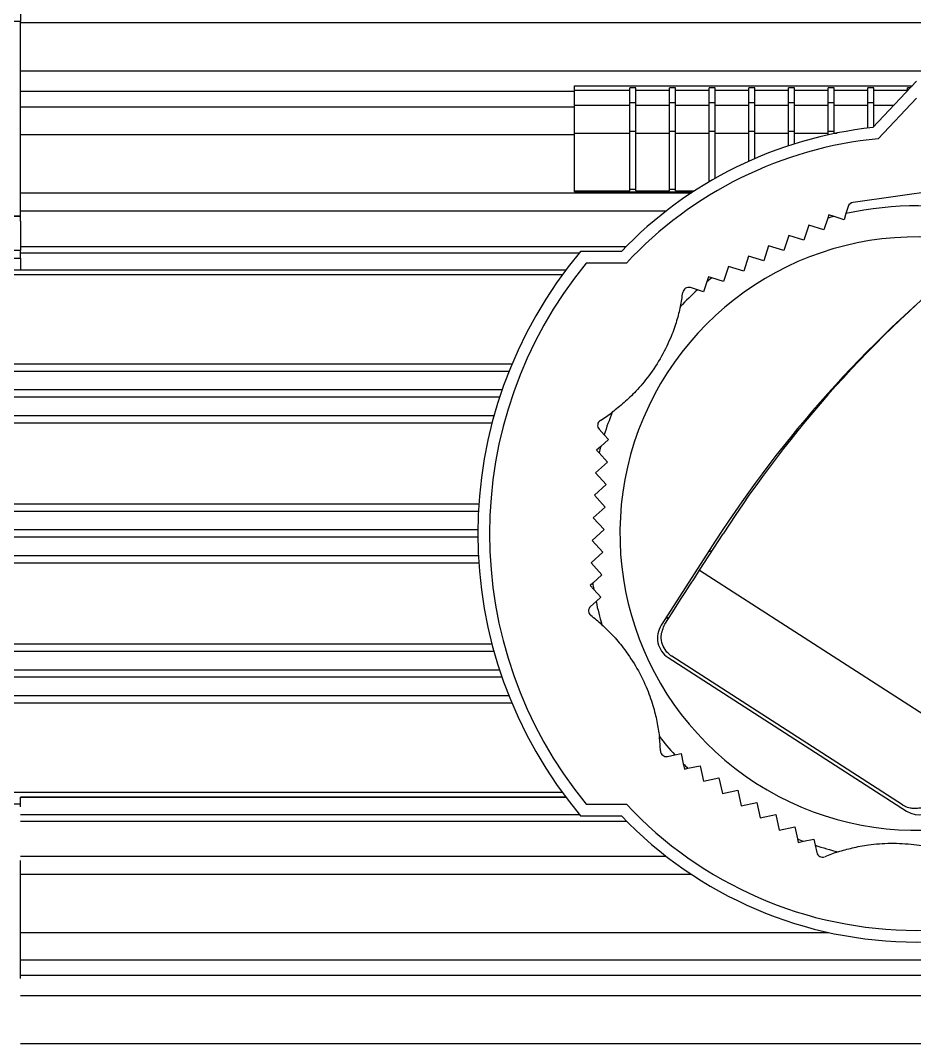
# Model space of a CAD drawing. Extents: x 6 to 134, y 3 to 97.
# Drawn here: x 17.678 to 21.509, y 39.378 to 43.762 of the extents above; entities that cross this region are included whole.
import ezdxf

# ---------------------------------------------------------------- set-up
doc = ezdxf.new("R2010")
doc.units = 0
doc.header["$MEASUREMENT"] = 0
doc.layers.add('OBJECT', color=7, linetype='CONTINUOUS')

msp = doc.modelspace()

# ---------------------------------------------------------------- linework, layer by layer
at = {"layer": 'OBJECT'}
for p, q in [((17.6782, 43.8373), (17.6782, 43.7586)), ((16.3958, 43.7586), (17.6782, 43.7586)), ((17.6782, 43.6492), (17.6782, 43.7586)), ((17.6782, 43.7527), (26.0222, 43.7527)), ((17.6782, 43.5463), (17.6782, 43.6492)), ((17.6782, 43.4585), (17.6782, 43.5463)), ((17.6782, 43.5463), (26.0222, 43.5463)), ((21.5182, 43.5008), (21.3302, 43.3027)), ((17.6782, 43.3913), (17.6782, 43.4585)), ((17.6782, 43.4585), (20.052, 43.4585)), ((20.052, 43.4818), (21.5002, 43.4818)), ((20.052, 43.4633), (20.052, 43.4818)), ((20.052, 43.4633), (20.2895, 43.4633)), ((20.052, 43.3988), (20.052, 43.4633)), ((20.3145, 43.473), (20.2895, 43.473)), ((20.2895, 43.4086), (20.2895, 43.473)), ((20.3145, 43.4086), (20.3145, 43.473)), ((20.3145, 43.4633), (20.4595, 43.4633)), ((20.4845, 43.473), (20.4595, 43.473)), ((20.4595, 43.4086), (20.4595, 43.473)), ((20.4845, 43.4086), (20.4845, 43.473)), ((20.4845, 43.4633), (20.6295, 43.4633)), ((20.6545, 43.473), (20.6295, 43.473)), ((20.6295, 43.4086), (20.6295, 43.473)), ((20.6545, 43.4086), (20.6545, 43.473)), ((20.6545, 43.4633), (20.7995, 43.4633)), ((20.8245, 43.473), (20.7995, 43.473)), ((20.7995, 43.4086), (20.7995, 43.473)), ((20.8245, 43.4086), (20.8245, 43.473)), ((20.8245, 43.4633), (20.9695, 43.4633)), ((20.9945, 43.473), (20.9695, 43.473)), ((20.9695, 43.4086), (20.9695, 43.473)), ((20.9945, 43.4086), (20.9945, 43.473)), ((20.9945, 43.4633), (21.1395, 43.4633)), ((21.1645, 43.473), (21.1395, 43.473)), ((21.1395, 43.4086), (21.1395, 43.473)), ((21.1645, 43.4086), (21.1645, 43.473)), ((21.1645, 43.4633), (21.3095, 43.4633)), ((21.3345, 43.473), (21.3095, 43.473)), ((21.3095, 43.4086), (21.3095, 43.473)), ((21.3345, 43.4086), (21.3345, 43.473)), ((21.3345, 43.4633), (21.4795, 43.4633)), ((21.4919, 43.473), (21.4795, 43.473)), ((21.4795, 43.46), (21.4795, 43.473)), ((20.052, 43.3988), (20.2895, 43.3988)), ((20.052, 43.2792), (20.052, 43.3988)), ((20.3145, 43.4086), (20.2895, 43.4086)), ((20.2895, 43.2852), (20.2895, 43.4086)), ((20.3145, 43.2852), (20.3145, 43.4086)), ((20.3145, 43.3988), (20.4595, 43.3988)), ((20.4845, 43.4086), (20.4595, 43.4086)), ((20.4595, 43.2852), (20.4595, 43.4086)), ((20.4845, 43.2852), (20.4845, 43.4086)), ((20.4845, 43.3988), (20.6295, 43.3988)), ((20.6545, 43.4086), (20.6295, 43.4086)), ((20.6295, 43.2852), (20.6295, 43.4086)), ((20.6545, 43.2852), (20.6545, 43.4086)), ((20.6545, 43.3988), (20.7995, 43.3988)), ((20.8245, 43.4086), (20.7995, 43.4086)), ((20.7995, 43.2852), (20.7995, 43.4086)), ((20.8245, 43.2852), (20.8245, 43.4086)), ((20.8245, 43.3988), (20.9695, 43.3988)), ((20.9945, 43.4086), (20.9695, 43.4086)), ((20.9695, 43.2852), (20.9695, 43.4086)), ((20.9945, 43.2852), (20.9945, 43.4086)), ((20.9945, 43.3988), (21.1395, 43.3988)), ((21.1645, 43.4086), (21.1395, 43.4086)), ((21.1395, 43.2852), (21.1395, 43.4086)), ((21.1645, 43.2852), (21.1645, 43.4086)), ((21.1645, 43.3988), (21.3095, 43.3988)), ((21.3345, 43.4086), (21.3095, 43.4086)), ((21.3095, 43.3003), (21.3095, 43.4086)), ((21.3345, 43.3072), (21.3345, 43.4086)), ((21.3345, 43.3988), (21.4215, 43.3988)), ((21.5182, 43.4282), (21.3538, 43.2548)), ((17.6782, 43.2727), (17.6782, 43.3913)), ((17.6782, 43.3913), (20.052, 43.3913)), ((17.6782, 43.0229), (17.6782, 43.2727)), ((17.6782, 43.2727), (20.052, 43.2727)), ((20.052, 43.2792), (20.2895, 43.2792)), ((20.052, 43.0311), (20.052, 43.2792)), ((20.3145, 43.2852), (20.2895, 43.2852)), ((20.2895, 43.0371), (20.2895, 43.2852)), ((20.3145, 43.0371), (20.3145, 43.2852)), ((20.3145, 43.2792), (20.4595, 43.2792)), ((20.4845, 43.2852), (20.4595, 43.2852)), ((20.4595, 43.0371), (20.4595, 43.2852)), ((20.4845, 43.0371), (20.4845, 43.2852)), ((20.4845, 43.2792), (20.6295, 43.2792)), ((20.6545, 43.2852), (20.6295, 43.2852)), ((20.6295, 43.0704), (20.6295, 43.2852)), ((20.6545, 43.0848), (20.6545, 43.2852)), ((20.6545, 43.2792), (20.7995, 43.2792)), ((20.8245, 43.2852), (20.7995, 43.2852)), ((20.7995, 43.1584), (20.7995, 43.2852)), ((20.8245, 43.1694), (20.8245, 43.2852)), ((20.8245, 43.2792), (20.9695, 43.2792)), ((20.9945, 43.2852), (20.9695, 43.2852)), ((20.9695, 43.2246), (20.9695, 43.2852)), ((20.9945, 43.2326), (20.9945, 43.2852)), ((20.9945, 43.2792), (21.1395, 43.2792)), ((21.1645, 43.2852), (21.1395, 43.2852)), ((21.1395, 43.2713), (21.1395, 43.2852)), ((21.1645, 43.2767), (21.1645, 43.2852)), ((21.1645, 43.2792), (21.177, 43.2792)), ((21.8589, 43.0688), (21.2456, 42.9817)), ((17.6782, 42.9439), (17.6782, 43.0229)), ((17.6782, 43.0229), (20.5535, 43.0229)), ((20.052, 43.027), (20.052, 43.0311)), ((20.052, 43.0311), (20.2895, 43.0311)), ((20.052, 43.027), (20.5597, 43.027)), ((20.2895, 43.0311), (20.2895, 43.0371)), ((20.3145, 43.0371), (20.2895, 43.0371)), ((20.3145, 43.0311), (20.3145, 43.0371)), ((20.3145, 43.0311), (20.4595, 43.0311)), ((20.4595, 43.0311), (20.4595, 43.0371)), ((20.4845, 43.0371), (20.4595, 43.0371)), ((20.4845, 43.0311), (20.4845, 43.0371)), ((20.4845, 43.0311), (20.5661, 43.0311)), ((21.2253, 42.9646), (21.2155, 42.934)), ((16.5513, 42.924), (17.6782, 42.924)), ((16.5925, 42.9235), (17.6782, 42.9235)), ((20.4435, 42.9439), (17.6782, 42.9439)), ((17.6782, 42.9021), (17.6782, 42.9439)), ((21.142, 42.9289), (21.1374, 42.9144)), ((21.1645, 42.9217), (21.142, 42.9289)), ((21.2071, 42.908), (21.1645, 42.9217)), ((21.2155, 42.934), (21.2071, 42.908)), ((17.6782, 42.9021), (17.6782, 42.7758)), ((21.0561, 42.8847), (21.0352, 42.8196)), ((21.1212, 42.8638), (21.0561, 42.8847)), ((21.1374, 42.9144), (21.1212, 42.8638)), ((20.9701, 42.8405), (20.9492, 42.7754)), ((21.0352, 42.8196), (20.9701, 42.8405)), ((17.6782, 42.8055), (17.6782, 42.8055)), ((17.6782, 42.7936), (20.2742, 42.7936)), ((20.8841, 42.7963), (20.8632, 42.7312)), ((20.9492, 42.7754), (20.8841, 42.7963)), ((16.614, 42.743), (17.6782, 42.743)), ((17.6782, 42.7758), (16.6163, 42.7758)), ((17.6782, 42.743), (17.6782, 42.7758)), ((17.6782, 42.7662), (20.0738, 42.7662)), ((17.6782, 42.743), (17.6782, 42.6923)), ((20.2529, 42.7718), (20.0785, 42.7718)), ((20.7982, 42.7521), (20.7773, 42.6871)), ((20.8632, 42.7312), (20.7982, 42.7521)), ((20.2745, 42.7218), (20.102, 42.7218)), ((20.7122, 42.7079), (20.6913, 42.6429)), ((20.7773, 42.6871), (20.7122, 42.7079)), ((17.6782, 42.6923), (16.6024, 42.6923)), ((20.0001, 42.6718), (16.8627, 42.6718)), ((17.6782, 42.6914), (17.6782, 42.6923)), ((20.0147, 42.6914), (17.6782, 42.6914)), ((20.6262, 42.6637), (20.619, 42.6413)), ((20.6408, 42.6591), (20.6262, 42.6637)), ((20.6913, 42.6429), (20.6408, 42.6591)), ((20.5794, 42.607), (20.5487, 42.6168)), ((20.619, 42.6413), (20.6053, 42.5987)), ((20.6053, 42.5987), (20.5794, 42.607)), ((19.7841, 42.2889), (16.8494, 42.2889)), ((19.7714, 42.2579), (16.8494, 42.2579)), ((19.7419, 42.1784), (16.8494, 42.1784)), ((19.7314, 42.1472), (16.8494, 42.1472)), ((19.7073, 42.0678), (16.8494, 42.0678)), ((19.6989, 42.0367), (16.8494, 42.0367)), ((20.1578, 42.01), (20.1794, 41.9862)), ((20.1977, 41.966), (20.1645, 41.9359)), ((20.1794, 41.9862), (20.1977, 41.966)), ((20.1645, 41.9359), (20.1471, 41.9201)), ((20.1471, 41.9201), (20.1573, 41.9088)), ((20.1573, 41.9088), (20.193, 41.8694)), ((20.193, 41.8694), (20.1423, 41.8235)), ((20.1423, 41.8235), (20.1883, 41.7729)), ((20.1883, 41.7729), (20.1376, 41.727)), ((19.6425, 41.6889), (16.8494, 41.6889)), ((20.1376, 41.727), (20.1836, 41.6763)), ((19.6406, 41.6579), (16.8494, 41.6579)), ((20.1836, 41.6763), (20.1329, 41.6304)), ((20.1329, 41.6304), (20.1788, 41.5798)), ((19.6383, 41.5784), (16.8494, 41.5784)), ((20.1788, 41.5798), (20.1282, 41.5339)), ((20.5881, 41.406), (20.6886, 41.5621)), ((19.6383, 41.5472), (16.8494, 41.5472)), ((20.1282, 41.5339), (20.1741, 41.4832)), ((20.6581, 41.5341), (20.4236, 41.1702)), ((20.1741, 41.4832), (20.1235, 41.4373)), ((20.6411, 41.4884), (20.6266, 41.4852)), ((19.6406, 41.4678), (16.8494, 41.4678)), ((19.6425, 41.4367), (16.8494, 41.4367)), ((20.1235, 41.4373), (20.1694, 41.3867)), ((20.1694, 41.3867), (20.1301, 41.351)), ((20.5881, 41.406), (21.7439, 40.6613)), ((20.1301, 41.351), (20.1188, 41.3408)), ((20.1188, 41.3408), (20.1346, 41.3233)), ((20.1346, 41.3233), (20.1647, 41.2901)), ((20.1445, 41.2718), (20.1207, 41.2502)), ((20.1647, 41.2901), (20.1445, 41.2718)), ((20.4519, 41.1947), (20.4487, 41.2092)), ((19.6989, 41.0889), (16.8494, 41.0889)), ((19.7073, 41.0579), (16.8494, 41.0579)), ((20.4535, 41.0319), (21.4748, 40.3739)), ((21.4571, 40.4007), (20.4693, 41.0371)), ((19.7314, 40.9784), (16.8494, 40.9784)), ((19.7419, 40.9472), (16.8494, 40.9472)), ((19.7714, 40.8678), (16.8494, 40.8678)), ((19.7841, 40.8367), (16.8494, 40.8367)), ((20.4507, 40.6082), (20.4822, 40.615)), ((20.4822, 40.615), (20.5088, 40.6208)), ((20.5088, 40.6208), (20.5183, 40.577)), ((20.5183, 40.577), (20.5232, 40.554)), ((20.5232, 40.554), (20.5382, 40.5572)), ((20.5382, 40.5572), (20.59, 40.5684)), ((20.59, 40.5684), (20.6045, 40.5016)), ((20.6045, 40.5016), (20.6713, 40.5161)), ((20.6713, 40.5161), (20.6858, 40.4493)), ((20.6858, 40.4493), (20.7526, 40.4637)), ((20.7526, 40.4637), (20.767, 40.3969)), ((20.0001, 40.4539), (16.8628, 40.4539)), ((17.6782, 40.3925), (17.6782, 40.4334)), ((20.0153, 40.4334), (17.6782, 40.4334)), ((17.6782, 40.4334), (17.6782, 40.4334)), ((17.6782, 40.4334), (20.0153, 40.4334)), ((17.6782, 40.4039), (16.9494, 40.4039)), ((17.6782, 40.3922), (17.6782, 40.3922)), ((20.102, 40.4039), (20.2745, 40.4039)), ((20.767, 40.3969), (20.8338, 40.4114)), ((20.8338, 40.4114), (20.8483, 40.3446)), ((20.0748, 40.3582), (17.6782, 40.3582)), ((17.6782, 40.3309), (20.2753, 40.3309)), ((20.0785, 40.3539), (20.2529, 40.3539)), ((20.8483, 40.3446), (20.9151, 40.359)), ((20.9151, 40.359), (20.9295, 40.2922)), ((20.9295, 40.2922), (20.9963, 40.3066)), ((20.9963, 40.3066), (21.0076, 40.2548)), ((21.0076, 40.2548), (21.0108, 40.2398)), ((21.0108, 40.2398), (21.0338, 40.2448)), ((21.0338, 40.2448), (21.0776, 40.2543)), ((21.0776, 40.2543), (21.0834, 40.2277)), ((21.0834, 40.2277), (21.0902, 40.1962)), ((17.6782, 40.1812), (20.4441, 40.1812)), ((17.6782, 40.1033), (17.6782, 40.1619)), ((17.6782, 39.8544), (17.6782, 40.1033)), ((17.6782, 40.1033), (20.5526, 40.1033)), ((17.6782, 39.7367), (17.6782, 39.8544)), ((17.6782, 39.8544), (21.1389, 39.8544)), ((17.6782, 39.671), (17.6782, 39.7367)), ((17.6782, 39.7367), (25.6317, 39.7367)), ((17.6782, 39.6565), (17.6782, 39.671)), ((17.6782, 39.671), (26.0219, 39.671)), ((17.6782, 39.5838), (26.0222, 39.5838)), ((17.6782, 39.378), (26.0222, 39.378))]:
    msp.add_line(p, q, dxfattribs=at)
at = {"layer": 'OBJECT', "flags": 128}
msp.add_lwpolyline([(20.4394, 41.1753), (20.4544, 41.1985), (20.4708, 41.2239), (20.4884, 41.2513), (20.507, 41.2802), (20.5265, 41.3105), (20.5467, 41.3418), (20.5673, 41.3737), (20.5881, 41.406)], dxfattribs=at)
at = {"layer": 'OBJECT'}
for centre, radius, start, end in [((21.5182, 41.5628), 1.75, 96.1671, 136.3043), ((21.5182, 41.5628), 1.7, 95.552, 137.0206), ((21.5182, 41.5628), 1.4042, 76.8721, 102.4518), ((21.2491, 42.957), 0.025, 98.0797, 162.2058), ((21.5182, 41.5628), 1.4042, 104.5915, 105.7371), ((21.5182, 41.5628), 1.2714, 81.9065, 32.5052), ((21.5182, 41.5628), 1.88, 139.9797, 220.0203), ((24.8917, 38.854), 5, 128.9644, 147.2058), ((21.5182, 41.5628), 1.83, 140.7055, 219.2945), ((24.878, 38.8152), 5.02, 129.144, 147.2058), ((21.5182, 41.5628), 1.4042, 128.6746, 129.8201), ((20.5411, 42.593), 0.025, 72.2058, 172.3805), ((21.5182, 41.5628), 1.4042, 131.9598, 136.1411), ((19.7564, 42.698), 0.7667, 347.7841, 352.3805), ((19.7564, 42.698), 0.7667, 302.0311, 306.6275), ((21.5182, 41.5628), 1.4042, 158.2705, 162.4518), ((20.1763, 42.0268), 0.025, 122.0311, 222.2058), ((21.5182, 41.5628), 1.4042, 164.5915, 165.7371), ((21.5182, 41.5628), 1.4042, 188.6746, 189.8201), ((20.1375, 41.2317), 0.025, 132.2058, 232.3805), ((21.5182, 41.5628), 1.4042, 191.9598, 196.1411), ((19.6542, 40.6046), 0.7667, 47.7841, 52.3805), ((20.5077, 41.116), 0.1, 147.2058, 237.2058), ((21.5182, 41.5628), 1.4042, 218.2705, 222.4518), ((19.6542, 40.6046), 0.7667, 2.0311, 6.6275), ((20.4454, 40.6327), 0.025, 182.0311, 282.2058), ((21.5182, 41.5628), 1.4042, 224.5915, 225.7371), ((21.5182, 41.5628), 1.7, 222.9794, 317.0206), ((21.529, 40.4579), 0.1, 237.2058, 327.2058), ((21.5182, 41.5628), 1.75, 223.6957, 316.3043), ((21.5182, 41.5628), 1.4042, 248.6746, 249.8201), ((21.5182, 41.5628), 1.4042, 251.9598, 256.1411), ((21.4161, 39.4694), 0.7667, 107.7841, 112.3805), ((21.1146, 40.2015), 0.025, 192.2058, 292.3805)]:
    msp.add_arc(centre, radius, start, end, dxfattribs=at)
for points, knots in [([(20.5057, 42.5358), (20.5009, 42.5157), (20.4912, 42.4752), (20.466, 42.4041), (20.4274, 42.3224), (20.3732, 42.2393), (20.3171, 42.1732), (20.2641, 42.1219), (20.2307, 42.0959), (20.2138, 42.0827)], [0, 0, 0, 0, 0.130862, 0.264593, 0.424792, 0.586021, 0.731882, 0.864042, 1, 1, 1, 1]), ([(20.1694, 41.1724), (20.1844, 41.1583), (20.2146, 41.1296), (20.2636, 41.0722), (20.315, 40.9979), (20.3599, 40.9095), (20.389, 40.8278), (20.407, 40.7562), (20.4128, 40.7143), (20.4158, 40.6931)], [0, 0, 0, 0, 0.130862, 0.264593, 0.424792, 0.586021, 0.731882, 0.864042, 1, 1, 1, 1]), ([(20.4693, 41.0371), (20.4687, 41.0375), (20.4673, 41.0384), (20.4639, 41.0408), (20.4548, 41.0479), (20.4417, 41.0617), (20.4275, 41.0877), (20.4192, 41.1266), (20.4322, 41.1578), (20.4394, 41.1753)], [0, 0, 0, 0, 0.007604, 0.018214, 0.051179, 0.208153, 0.444135, 0.687408, 1, 1, 1, 1]), ([(21.5953, 40.4306), (21.5849, 40.4188), (21.5585, 40.3892), (21.5193, 40.383), (21.4922, 40.3862), (21.4808, 40.3893), (21.4733, 40.3921), (21.4683, 40.3944), (21.4644, 40.3964), (21.4614, 40.398), (21.4587, 40.3996), (21.4576, 40.4004), (21.4571, 40.4007)], [0, 0, 0, 0, 0.257043, 0.648856, 0.771717, 0.853554, 0.906665, 0.940877, 0.963093, 0.985435, 0.993731, 1, 1, 1, 1]), ([(21.1819, 40.1995), (21.2016, 40.2054), (21.2416, 40.2172), (21.3158, 40.231), (21.4058, 40.2383), (21.5049, 40.233), (21.5902, 40.2174), (21.6612, 40.1972), (21.7003, 40.1813), (21.7202, 40.1732)], [0, 0, 0, 0, 0.130862, 0.264593, 0.424792, 0.586021, 0.731882, 0.864042, 1, 1, 1, 1])]:
    msp.add_open_spline(points, degree=3, knots=knots, dxfattribs=at)

doc.saveas('drawing.dxf')
